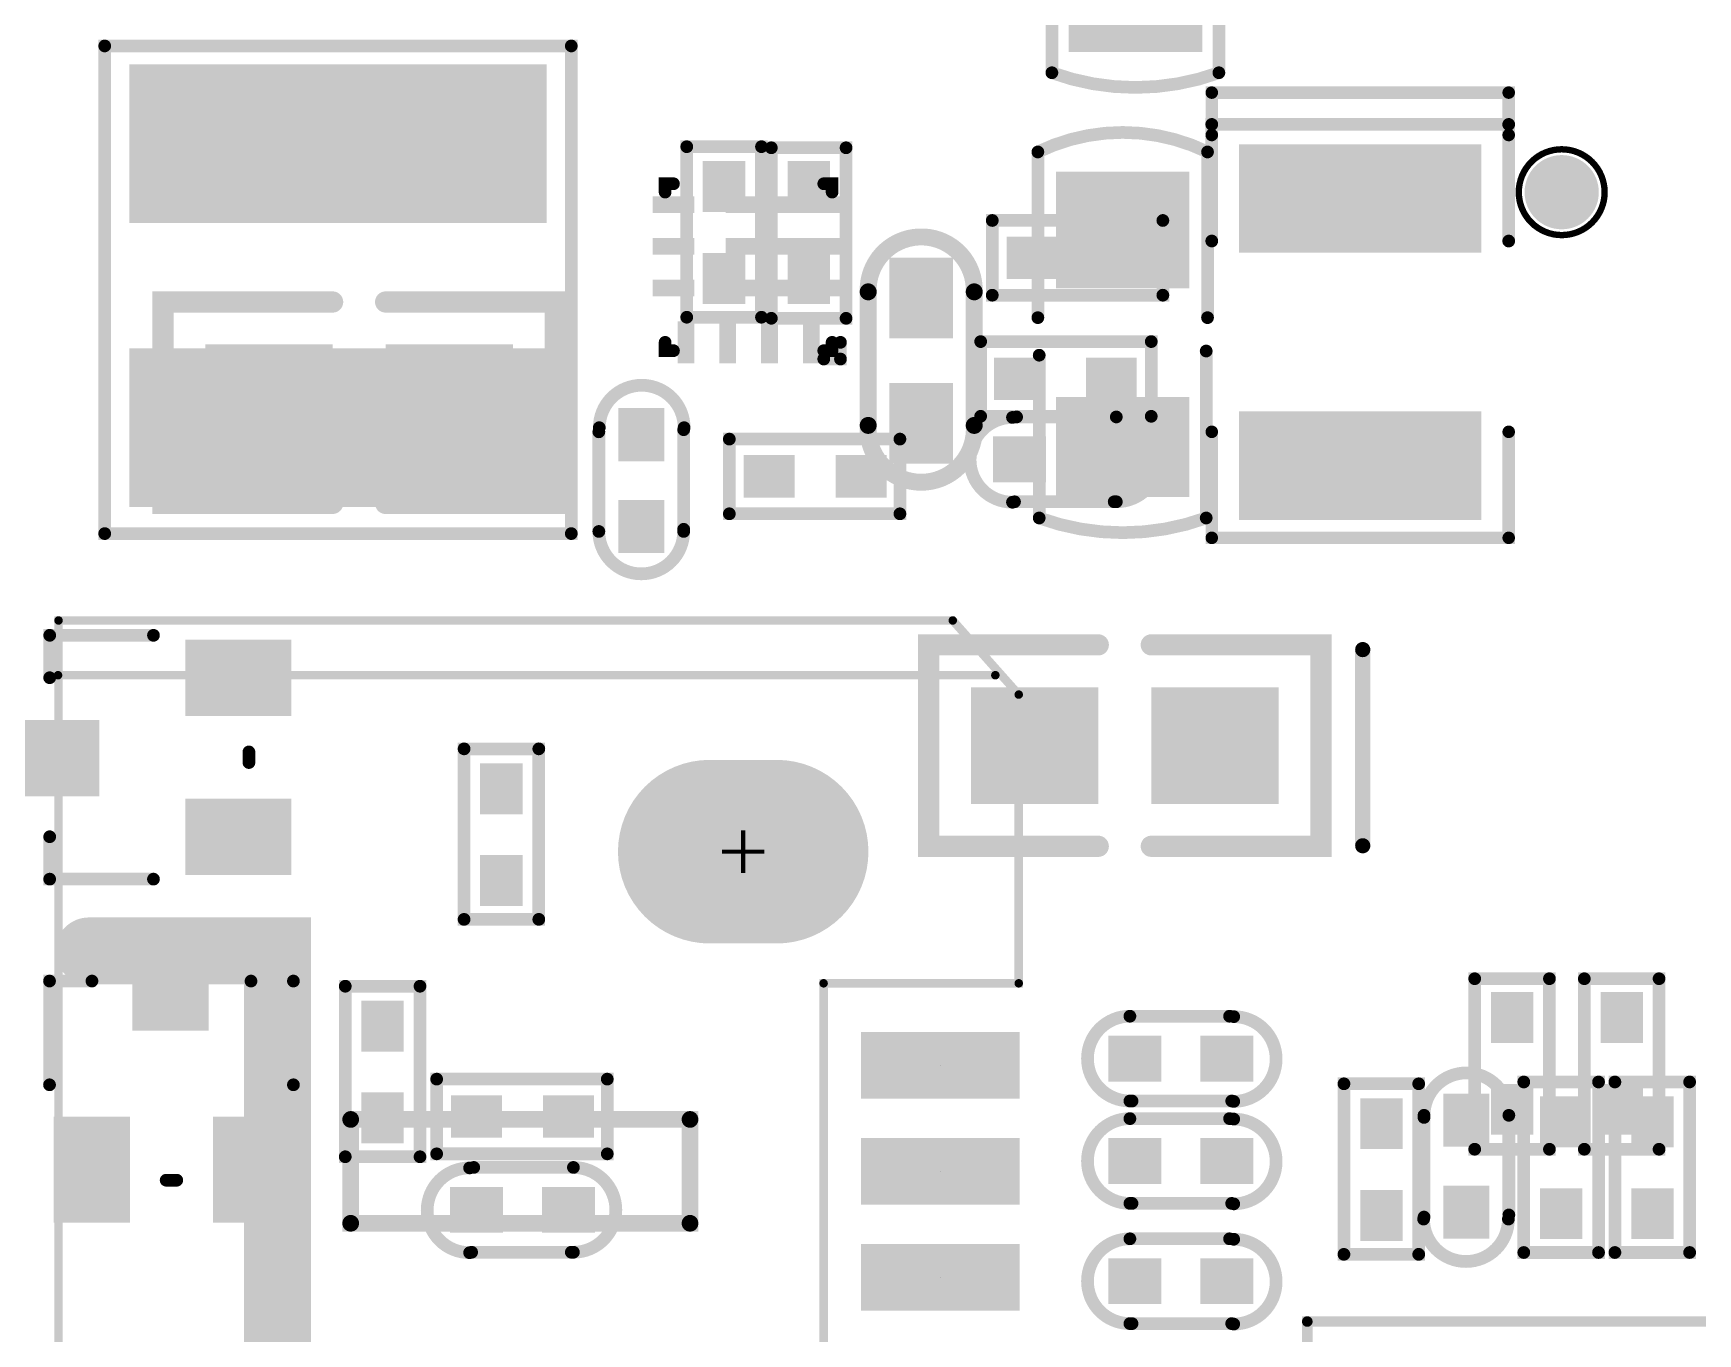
# Model space of a CAD drawing. Extents: x 68 to 180, y 55 to 144.
# Drawn here: x 91.54 to 111.48, y 73.23 to 88.81 of the extents above; entities that cross this region are included whole.
import ezdxf

# ---------------------------------------------------------------- set-up
doc = ezdxf.new("R2010")
doc.units = 0
doc.header["$MEASUREMENT"] = 0
doc.layers.get('0').update_dxf_attribs({"linetype": 'CONTINUOUS'})
for name, color, linetype in [('DRIL_PLTE_THRU_01', 16, 'CONTINUOUS'), ('DRIL_PLTE_THRU_02', 4, 'CONTINUOUS'), ('DRIL_PLTE_THRU_03', 96, 'CONTINUOUS'), ('DRIL_PLTE_THRU_04', 136, 'CONTINUOUS'), ('DRIL_PLTE_THRU_05', 34, 'CONTINUOUS'), ('DRIL_PLTE_THRU_06', 176, 'CONTINUOUS'), ('DRIL_SYMBOL', 2, 'CONTINUOUS'), ('PADS_BOT', 5, 'CONTINUOUS'), ('PADS_INNER', 1, 'CONTINUOUS'), ('PADS_TOP', 1, 'CONTINUOUS'), ('PART_BOT_2DLINE_00', 253, 'CONTINUOUS'), ('PART_BOT_2DLINE_126', 2, 'CONTINUOUS'), ('PART_TOP_2DLINE_00', 67, 'CONTINUOUS'), ('PART_TOP_2DLINE_01', 67, 'CONTINUOUS')]:
    doc.layers.add(name, color=color, linetype=linetype)

# ---------------------------------------------------------------- blocks, each defined once
blk = doc.blocks.new('SMOOTH_0$1524')
at = {"const_width": 0.0762}
blk.add_lwpolyline([(-0.0381, 0, 1), (0.0381, 0, 1)], format="xyb", close=True, dxfattribs=at)
blk = doc.blocks.new('PART_BODY_BOT_5731')
at = {"layer": 'PART_BOT_2DLINE_00', "const_width": 0.152}
blk.add_lwpolyline([(-1.028, -0.449), (-1.028, 0.446), (1.015, 0.446), (1.015, -0.449)], close=True, dxfattribs=at)
at = {"layer": 'PART_BOT_2DLINE_00'}
for p in [(-1.028, 0.446), (1.015, 0.446), (-1.028, -0.449), (1.015, -0.449)]:
    blk.add_blockref('SMOOTH_0$1524', p, dxfattribs=at)
blk = doc.blocks.new('DRIL_HOLE_0')
blk.add_lwpolyline([(0, 0, 1), (0, 0, 1)], format="xyb", close=True)
blk = doc.blocks.new('PAD_0')
blk.add_lwpolyline([(0, 0, 1), (0, 0, 1)], format="xyb", close=True)
blk = doc.blocks.new('PAD_1')
at = {"const_width": 0.508}
blk.add_lwpolyline([(-0.305, 0), (0.305, 0)], dxfattribs=at)
blk = doc.blocks.new('STK_BOT_14')
at = {"layer": 'DRIL_PLTE_THRU_01'}
blk.add_blockref('DRIL_HOLE_0', (0, 0), dxfattribs=at)
at = {"layer": 'DRIL_PLTE_THRU_02'}
blk.add_blockref('DRIL_HOLE_0', (0, 0), dxfattribs=at)
at = {"layer": 'DRIL_PLTE_THRU_03'}
blk.add_blockref('DRIL_HOLE_0', (0, 0), dxfattribs=at)
at = {"layer": 'DRIL_PLTE_THRU_04'}
blk.add_blockref('DRIL_HOLE_0', (0, 0), dxfattribs=at)
at = {"layer": 'DRIL_PLTE_THRU_05'}
blk.add_blockref('DRIL_HOLE_0', (0, 0), dxfattribs=at)
at = {"layer": 'DRIL_PLTE_THRU_06'}
blk.add_blockref('DRIL_HOLE_0', (0, 0), dxfattribs=at)
at = {"layer": 'PADS_BOT'}
blk.add_blockref('PAD_1', (0, 0), dxfattribs=at)
at = {"layer": 'PADS_INNER'}
blk.add_blockref('PAD_0', (0, 0), dxfattribs=at)
at = {"layer": 'PADS_TOP'}
blk.add_blockref('PAD_0', (0, 0), dxfattribs=at)
blk = doc.blocks.new('SYM_BOT_14')
for name, p in [('PART_BODY_BOT_5731', (0, 0)), ('STK_BOT_14', (-0.55, 0)), ('STK_BOT_14', (0.55, 0))]:
    blk.add_blockref(name, p)
blk = doc.blocks.new('PART_BOT_100')
blk.add_blockref('SYM_BOT_14', (0, 0))
blk = doc.blocks.new('PART_BODY_TOP_5731')
at = {"layer": 'PART_TOP_2DLINE_00', "const_width": 0.152}
blk.add_lwpolyline([(-1.028, -0.449), (-1.028, 0.446), (1.015, 0.446), (1.015, -0.449)], close=True, dxfattribs=at)
at = {"layer": 'PART_TOP_2DLINE_00'}
for p in [(-1.028, 0.446), (1.015, 0.446), (-1.028, -0.449), (1.015, -0.449)]:
    blk.add_blockref('SMOOTH_0$1524', p, dxfattribs=at)
blk = doc.blocks.new('STK_TOP_14')
at = {"layer": 'DRIL_PLTE_THRU_01'}
blk.add_blockref('DRIL_HOLE_0', (0, 0), dxfattribs=at)
at = {"layer": 'DRIL_PLTE_THRU_02'}
blk.add_blockref('DRIL_HOLE_0', (0, 0), dxfattribs=at)
at = {"layer": 'DRIL_PLTE_THRU_03'}
blk.add_blockref('DRIL_HOLE_0', (0, 0), dxfattribs=at)
at = {"layer": 'DRIL_PLTE_THRU_04'}
blk.add_blockref('DRIL_HOLE_0', (0, 0), dxfattribs=at)
at = {"layer": 'DRIL_PLTE_THRU_05'}
blk.add_blockref('DRIL_HOLE_0', (0, 0), dxfattribs=at)
at = {"layer": 'DRIL_PLTE_THRU_06'}
blk.add_blockref('DRIL_HOLE_0', (0, 0), dxfattribs=at)
at = {"layer": 'PADS_BOT'}
blk.add_blockref('PAD_0', (0, 0), dxfattribs=at)
at = {"layer": 'PADS_INNER'}
blk.add_blockref('PAD_0', (0, 0), dxfattribs=at)
at = {"layer": 'PADS_TOP'}
blk.add_blockref('PAD_1', (0, 0), dxfattribs=at)
blk = doc.blocks.new('SYM_TOP_14')
for name, p in [('PART_BODY_TOP_5731', (0, 0)), ('STK_TOP_14', (-0.55, 0)), ('STK_TOP_14', (0.55, 0))]:
    blk.add_blockref(name, p)
blk = doc.blocks.new('PART_TOP_142')
blk.add_blockref('SYM_TOP_14', (0, 0))
blk = doc.blocks.new('PART_TOP_144')
blk.add_blockref('SYM_TOP_14', (0, 0))
blk = doc.blocks.new('PART_TOP_157')
blk.add_blockref('SYM_TOP_14', (0, 0))
blk = doc.blocks.new('PART_BOT_158')
blk.add_blockref('SYM_BOT_14', (0, 0))
blk = doc.blocks.new('PART_BOT_159')
blk.add_blockref('SYM_BOT_14', (0, 0))
blk = doc.blocks.new('PART_BOT_175')
blk.add_blockref('SYM_BOT_14', (0, 0))
blk = doc.blocks.new('PART_BOT_178')
blk.add_blockref('SYM_BOT_14', (0, 0))
blk = doc.blocks.new('PART_BOT_203')
blk.add_blockref('SYM_BOT_14', (0, 0))
blk = doc.blocks.new('PART_BOT_205')
blk.add_blockref('SYM_BOT_14', (0, 0))
blk = doc.blocks.new('SMOOTH_0$254')
at = {"const_width": 0.127}
blk.add_lwpolyline([(-0.0635, 0, 1), (0.0635, 0, 1)], format="xyb", close=True, dxfattribs=at)
blk = doc.blocks.new('PART_BODY_BOT_5771')
at = {"layer": 'PART_BOT_2DLINE_00', "const_width": 0.254}
for points in [[(-0.3175, 1.2065), (-2.3495, 1.2065), (-2.3495, -1.2065), (-0.3175, -1.2065)], [(0.3175, 1.2065), (2.3495, 1.2065), (2.3495, -1.2065), (0.3175, -1.2065)]]:
    blk.add_lwpolyline(points, dxfattribs=at)
at = {"layer": 'PART_BOT_2DLINE_00'}
for p in [(-2.3495, 1.2065), (-0.3175, 1.2065), (0.3175, 1.2065), (2.3495, 1.2065), (-2.3495, -1.2065), (-0.3175, -1.2065), (0.3175, -1.2065), (2.3495, -1.2065)]:
    blk.add_blockref('SMOOTH_0$254', p, dxfattribs=at)
blk = doc.blocks.new('PAD_54')
at = {"const_width": 1.397}
blk.add_lwpolyline([(-0.762, 0), (0.762, 0)], dxfattribs=at)
blk = doc.blocks.new('STK_BOT_74')
at = {"layer": 'DRIL_PLTE_THRU_01'}
blk.add_blockref('DRIL_HOLE_0', (0, 0), dxfattribs=at)
at = {"layer": 'DRIL_PLTE_THRU_02'}
blk.add_blockref('DRIL_HOLE_0', (0, 0), dxfattribs=at)
at = {"layer": 'DRIL_PLTE_THRU_03'}
blk.add_blockref('DRIL_HOLE_0', (0, 0), dxfattribs=at)
at = {"layer": 'DRIL_PLTE_THRU_04'}
blk.add_blockref('DRIL_HOLE_0', (0, 0), dxfattribs=at)
at = {"layer": 'DRIL_PLTE_THRU_05'}
blk.add_blockref('DRIL_HOLE_0', (0, 0), dxfattribs=at)
at = {"layer": 'DRIL_PLTE_THRU_06'}
blk.add_blockref('DRIL_HOLE_0', (0, 0), dxfattribs=at)
at = {"layer": 'PADS_BOT'}
blk.add_blockref('PAD_54', (0, 0), dxfattribs=at)
at = {"layer": 'PADS_INNER'}
blk.add_blockref('PAD_0', (0, 0), dxfattribs=at)
at = {"layer": 'PADS_TOP'}
blk.add_blockref('PAD_0', (0, 0), dxfattribs=at)
blk = doc.blocks.new('SYM_BOT_54')
for name, p in [('PART_BODY_BOT_5771', (0, 0)), ('STK_BOT_74', (-1.0795, 0)), ('STK_BOT_74', (1.0795, 0))]:
    blk.add_blockref(name, p)
blk = doc.blocks.new('PART_BOT_222')
blk.add_blockref('SYM_BOT_54', (0, 0))
blk = doc.blocks.new('SMOOTH_0$1016')
at = {"const_width": 0.0508}
blk.add_lwpolyline([(-0.0254, 0, 1), (0.0254, 0, 1)], format="xyb", close=True, dxfattribs=at)
blk = doc.blocks.new('SMOOTH_0$8')
at = {"const_width": 0.4}
blk.add_lwpolyline([(-0.2, 0, 1), (0.2, 0, 1)], format="xyb", close=True, dxfattribs=at)
blk = doc.blocks.new('SMOOTH_0$2')
at = {"const_width": 0.1}
blk.add_lwpolyline([(-0.05, 0, 1), (0.05, 0, 1)], format="xyb", close=True, dxfattribs=at)
blk = doc.blocks.new('PART_BODY_TOP_5772')
at = {"layer": 'PART_TOP_2DLINE_00'}
for points, const_width in [([(-4.55, -0.94), (-0.94, -0.94), (-0.94, 1.397), (8.603, 1.397), (8.603, -0.94), (12.062, -0.94), (12.95, -0.15), (12.95, 10.56), (-4.55, 10.56)], 0.102), ([(0.622, 7.036), (1.867, 7.036), (1.867, 2.972), (0.622, 2.972)], 0.2), ([(5.728, 7.061), (6.972, 7.061), (6.972, 2.997), (5.728, 2.997)], 0.2)]:
    blk.add_lwpolyline(points, close=True, dxfattribs=dict(at, const_width=const_width))
for points, const_width in [([(-1.727, 7.938), (8.992, 7.938), (8.992, 10.198)], 0.8), ([(12.294, -0.66), (12.294, 10.566)], 0.102)]:
    blk.add_lwpolyline(points, dxfattribs=dict(at, const_width=const_width))
for name, p in [('SMOOTH_0$1016', (-4.55, 10.56)), ('SMOOTH_0$8', (8.992, 10.198)), ('SMOOTH_0$1016', (12.294, 10.566)), ('SMOOTH_0$1016', (12.95, 10.56)), ('SMOOTH_0$8', (-1.727, 7.938)), ('SMOOTH_0$8', (8.992, 7.938)), ('SMOOTH_0$2', (0.622, 7.036)), ('SMOOTH_0$2', (1.867, 7.036)), ('SMOOTH_0$2', (5.728, 7.061)), ('SMOOTH_0$2', (6.972, 7.061)), ('SMOOTH_0$2', (0.622, 2.972)), ('SMOOTH_0$2', (1.867, 2.972)), ('SMOOTH_0$2', (5.728, 2.997)), ('SMOOTH_0$2', (6.972, 2.997)), ('SMOOTH_0$1016', (-0.94, 1.397)), ('SMOOTH_0$1016', (8.603, 1.397)), ('SMOOTH_0$1016', (12.95, -0.15)), ('SMOOTH_0$1016', (12.294, -0.66)), ('SMOOTH_0$1016', (-4.55, -0.94)), ('SMOOTH_0$1016', (-0.94, -0.94)), ('SMOOTH_0$1016', (8.603, -0.94)), ('SMOOTH_0$1016', (12.062, -0.94))]:
    blk.add_blockref(name, p, dxfattribs=at)
blk = doc.blocks.new('PAD_21')
blk.add_lwpolyline([(0, 0), (0, 0)])
blk = doc.blocks.new('PAD_55')
at = {"const_width": 0.8}
blk.add_lwpolyline([(-0.95, 0), (0.95, 0)], dxfattribs=at)
blk = doc.blocks.new('STK_TOP_75')
at = {"layer": 'DRIL_PLTE_THRU_01'}
blk.add_blockref('DRIL_HOLE_0', (0, 0), dxfattribs=at)
at = {"layer": 'DRIL_PLTE_THRU_02'}
blk.add_blockref('DRIL_HOLE_0', (0, 0), dxfattribs=at)
at = {"layer": 'DRIL_PLTE_THRU_03'}
blk.add_blockref('DRIL_HOLE_0', (0, 0), dxfattribs=at)
at = {"layer": 'DRIL_PLTE_THRU_04'}
blk.add_blockref('DRIL_HOLE_0', (0, 0), dxfattribs=at)
at = {"layer": 'DRIL_PLTE_THRU_05'}
blk.add_blockref('DRIL_HOLE_0', (0, 0), dxfattribs=at)
at = {"layer": 'DRIL_PLTE_THRU_06'}
blk.add_blockref('DRIL_HOLE_0', (0, 0), dxfattribs=at)
at = {"layer": 'PADS_BOT'}
blk.add_blockref('PAD_21', (0, 0), dxfattribs=at)
at = {"layer": 'PADS_INNER'}
blk.add_blockref('PAD_21', (0, 0), dxfattribs=at)
at = {"layer": 'PADS_TOP', "rotation": 90}
blk.add_blockref('PAD_55', (0, 0), dxfattribs=at)
blk = doc.blocks.new('DRIL_SYMBOL_1$8')
at = {"layer": 'DRIL_SYMBOL', "const_width": 0.0508}
for points in [[(0, -0.254), (0, 0.254)], [(-0.254, 0), (0.254, 0)]]:
    blk.add_lwpolyline(points, dxfattribs=at)
blk = doc.blocks.new('DRIL_HOLE_1$8')
at = {"const_width": 0.9}
blk.add_lwpolyline([(-0.45, 0, 1), (0.45, 0, 1)], format="xyb", close=True, dxfattribs=at)
blk.add_blockref('DRIL_SYMBOL_1$8', (0, 0))
blk = doc.blocks.new('PAD_56')
at = {"const_width": 1.1}
blk.add_lwpolyline([(-0.4, -0.55), (0.4, -0.55, 1), (0.4, 0.55), (-0.4, 0.55, 1)], format="xyb", close=True, dxfattribs=at)
blk = doc.blocks.new('STK_TOP_76')
at = {"layer": 'DRIL_PLTE_THRU_01'}
blk.add_blockref('DRIL_HOLE_1$8', (0, 0), dxfattribs=at)
at = {"layer": 'DRIL_PLTE_THRU_02'}
blk.add_blockref('DRIL_HOLE_1$8', (0, 0), dxfattribs=at)
at = {"layer": 'DRIL_PLTE_THRU_03'}
blk.add_blockref('DRIL_HOLE_1$8', (0, 0), dxfattribs=at)
at = {"layer": 'DRIL_PLTE_THRU_04'}
blk.add_blockref('DRIL_HOLE_1$8', (0, 0), dxfattribs=at)
at = {"layer": 'DRIL_PLTE_THRU_05'}
blk.add_blockref('DRIL_HOLE_1$8', (0, 0), dxfattribs=at)
at = {"layer": 'DRIL_PLTE_THRU_06'}
blk.add_blockref('DRIL_HOLE_1$8', (0, 0), dxfattribs=at)
at = {"layer": 'PADS_BOT', "rotation": 90}
blk.add_blockref('PAD_56', (0, 0), dxfattribs=at)
at = {"layer": 'PADS_INNER', "rotation": 90}
blk.add_blockref('PAD_56', (0, 0), dxfattribs=at)
at = {"layer": 'PADS_TOP', "rotation": 90}
blk.add_blockref('PAD_56', (0, 0), dxfattribs=at)
blk = doc.blocks.new('SYM_TOP_55')
for name, p in [('PART_BODY_TOP_5772', (0, 0)), ('STK_TOP_76', (-2.56, 2.36)), ('STK_TOP_76', (10.18, 2.36)), ('STK_TOP_75', (0, 0)), ('STK_TOP_75', (1.27, 0)), ('STK_TOP_75', (2.54, 0)), ('STK_TOP_75', (3.81, 0)), ('STK_TOP_75', (5.08, 0)), ('STK_TOP_75', (6.35, 0)), ('STK_TOP_75', (7.62, 0))]:
    blk.add_blockref(name, p)
blk = doc.blocks.new('PART_TOP_224')
blk.add_blockref('SYM_TOP_55', (0, 0))
blk = doc.blocks.new('PART_BODY_BOT_5779')
at = {"layer": 'PART_BOT_2DLINE_00', "const_width": 0.152}
for points in [[(0, 2.259), (-0.508, 2.259), (-0.508, 1.016)], [(1.905, 2.259), (2.413, 2.259), (2.413, 1.016)]]:
    blk.add_lwpolyline(points, dxfattribs=at)
at = {"layer": 'PART_BOT_2DLINE_126', "const_width": 0.152}
blk.add_lwpolyline([(0.889, -0.127), (1.016, -0.127)], dxfattribs=at)
at = {"layer": 'PART_BOT_2DLINE_00'}
for p in [(-0.508, 2.259), (0, 2.259), (1.905, 2.259), (2.413, 2.259), (-0.508, 1.016), (2.413, 1.016)]:
    blk.add_blockref('SMOOTH_0$1524', p, dxfattribs=at)
at = {"layer": 'PART_BOT_2DLINE_126'}
for p in [(0.889, -0.127), (1.016, -0.127)]:
    blk.add_blockref('SMOOTH_0$1524', p, dxfattribs=at)
blk = doc.blocks.new('PAD_63')
at = {"const_width": 0.914}
blk.add_lwpolyline([(-0.635, 0), (0.635, 0)], dxfattribs=at)
blk = doc.blocks.new('STK_BOT_85')
at = {"layer": 'DRIL_PLTE_THRU_01'}
blk.add_blockref('DRIL_HOLE_0', (0, 0), dxfattribs=at)
at = {"layer": 'DRIL_PLTE_THRU_02'}
blk.add_blockref('DRIL_HOLE_0', (0, 0), dxfattribs=at)
at = {"layer": 'DRIL_PLTE_THRU_03'}
blk.add_blockref('DRIL_HOLE_0', (0, 0), dxfattribs=at)
at = {"layer": 'DRIL_PLTE_THRU_04'}
blk.add_blockref('DRIL_HOLE_0', (0, 0), dxfattribs=at)
at = {"layer": 'DRIL_PLTE_THRU_05'}
blk.add_blockref('DRIL_HOLE_0', (0, 0), dxfattribs=at)
at = {"layer": 'DRIL_PLTE_THRU_06'}
blk.add_blockref('DRIL_HOLE_0', (0, 0), dxfattribs=at)
at = {"layer": 'PADS_BOT', "rotation": 90}
blk.add_blockref('PAD_63', (0, 0), dxfattribs=at)
at = {"layer": 'PADS_INNER'}
blk.add_blockref('PAD_0', (0, 0), dxfattribs=at)
at = {"layer": 'PADS_TOP'}
blk.add_blockref('PAD_0', (0, 0), dxfattribs=at)
blk = doc.blocks.new('SYM_BOT_62')
for name, p in [('STK_BOT_85', (0.9652, 2.29997)), ('PART_BODY_BOT_5779', (0, 0)), ('STK_BOT_85', (0, 0)), ('STK_BOT_85', (1.905, 0))]:
    blk.add_blockref(name, p)
blk = doc.blocks.new('PART_BOT_244')
blk.add_blockref('SYM_BOT_62', (0, 0))
blk = doc.blocks.new('PART_BOT_245')
blk.add_blockref('SYM_BOT_62', (0, 0))
blk = doc.blocks.new('SMOOTH_0$127')
at = {"const_width": 0.0635}
blk.add_lwpolyline([(-0.03175, 0, 1), (0.03175, 0, 1)], format="xyb", close=True, dxfattribs=at)
blk = doc.blocks.new('PART_BODY_BOT_5788')
at = {"layer": 'PART_BOT_2DLINE_00', "const_width": 0.127}
blk.add_lwpolyline([(-6.385, -8.509), (-6.385, -1.524), (-5.25, -1.524), (-5.25, 0.381), (-6.385, 0.381), (-6.385, 8.636), (6.315, 8.636), (6.315, -8.509)], close=True, dxfattribs=at)
at = {"layer": 'PART_BOT_2DLINE_00'}
blk.add_blockref('SMOOTH_0$127', (6.315, -8.509), dxfattribs=at)
blk = doc.blocks.new('SYM_BOT_71')
blk.add_blockref('PART_BODY_BOT_5788', (0, 0))
blk = doc.blocks.new('PART_BOT_257')
blk.add_blockref('SYM_BOT_71', (0, 0))
blk = doc.blocks.new('PART_BODY_TOP_5792')
at = {"layer": 'PART_TOP_2DLINE_00', "const_width": 0.1524}
for points in [[(-0.6096, -0.508, -1), (-0.6096, 0.508)], [(0.633804, 0.502572, -1), (0.633804, -0.513428)]]:
    blk.add_lwpolyline(points, format="xyb", dxfattribs=at)
for points in [[(-0.6096, 0.508), (0.5842, 0.508)], [(-0.5842, -0.508), (0.6096, -0.508)]]:
    blk.add_lwpolyline(points, dxfattribs=at)
at = {"layer": 'PART_TOP_2DLINE_00'}
for p in [(-0.6096, 0.508), (-0.6096, 0.508), (0.5842, 0.508), (0.633804, 0.502572), (-0.6096, -0.508), (-0.5842, -0.508), (0.6096, -0.508), (0.633804, -0.513428)]:
    blk.add_blockref('SMOOTH_0$1524', p, dxfattribs=at)
blk = doc.blocks.new('PAD_79')
at = {"const_width": 0.55}
blk.add_lwpolyline([(-0.3175, 0), (0.3175, 0)], dxfattribs=at)
blk = doc.blocks.new('STK_TOP_110')
at = {"layer": 'DRIL_PLTE_THRU_01'}
blk.add_blockref('DRIL_HOLE_0', (0, 0), dxfattribs=at)
at = {"layer": 'DRIL_PLTE_THRU_02'}
blk.add_blockref('DRIL_HOLE_0', (0, 0), dxfattribs=at)
at = {"layer": 'DRIL_PLTE_THRU_03'}
blk.add_blockref('DRIL_HOLE_0', (0, 0), dxfattribs=at)
at = {"layer": 'DRIL_PLTE_THRU_04'}
blk.add_blockref('DRIL_HOLE_0', (0, 0), dxfattribs=at)
at = {"layer": 'DRIL_PLTE_THRU_05'}
blk.add_blockref('DRIL_HOLE_0', (0, 0), dxfattribs=at)
at = {"layer": 'DRIL_PLTE_THRU_06'}
blk.add_blockref('DRIL_HOLE_0', (0, 0), dxfattribs=at)
at = {"layer": 'PADS_BOT'}
blk.add_blockref('PAD_0', (0, 0), dxfattribs=at)
at = {"layer": 'PADS_INNER'}
blk.add_blockref('PAD_0', (0, 0), dxfattribs=at)
at = {"layer": 'PADS_TOP'}
blk.add_blockref('PAD_79', (0, 0), dxfattribs=at)
blk = doc.blocks.new('SYM_TOP_75')
for name, p in [('PART_BODY_TOP_5792', (0, 0)), ('STK_TOP_110', (-0.55, 0)), ('STK_TOP_110', (0.55, 0))]:
    blk.add_blockref(name, p)
blk = doc.blocks.new('PART_TOP_325')
blk.add_blockref('SYM_TOP_75', (0, 0))
blk = doc.blocks.new('PART_TOP_336')
blk.add_blockref('SYM_TOP_75', (0, 0))
blk = doc.blocks.new('PART_TOP_337')
blk.add_blockref('SYM_TOP_75', (0, 0))
blk = doc.blocks.new('PART_TOP_338')
blk.add_blockref('SYM_TOP_75', (0, 0))
blk = doc.blocks.new('PART_BODY_BOT_5792')
at = {"layer": 'PART_BOT_2DLINE_00', "const_width": 0.1524}
for points in [[(-0.6096, -0.508, -1), (-0.6096, 0.508)], [(0.633804, 0.502572, -1), (0.633804, -0.513428)]]:
    blk.add_lwpolyline(points, format="xyb", dxfattribs=at)
for points in [[(-0.6096, 0.508), (0.5842, 0.508)], [(-0.5842, -0.508), (0.6096, -0.508)]]:
    blk.add_lwpolyline(points, dxfattribs=at)
at = {"layer": 'PART_BOT_2DLINE_00'}
for p in [(-0.6096, 0.508), (-0.6096, 0.508), (0.5842, 0.508), (0.633804, 0.502572), (-0.6096, -0.508), (-0.5842, -0.508), (0.6096, -0.508), (0.633804, -0.513428)]:
    blk.add_blockref('SMOOTH_0$1524', p, dxfattribs=at)
blk = doc.blocks.new('STK_BOT_110')
at = {"layer": 'DRIL_PLTE_THRU_01'}
blk.add_blockref('DRIL_HOLE_0', (0, 0), dxfattribs=at)
at = {"layer": 'DRIL_PLTE_THRU_02'}
blk.add_blockref('DRIL_HOLE_0', (0, 0), dxfattribs=at)
at = {"layer": 'DRIL_PLTE_THRU_03'}
blk.add_blockref('DRIL_HOLE_0', (0, 0), dxfattribs=at)
at = {"layer": 'DRIL_PLTE_THRU_04'}
blk.add_blockref('DRIL_HOLE_0', (0, 0), dxfattribs=at)
at = {"layer": 'DRIL_PLTE_THRU_05'}
blk.add_blockref('DRIL_HOLE_0', (0, 0), dxfattribs=at)
at = {"layer": 'DRIL_PLTE_THRU_06'}
blk.add_blockref('DRIL_HOLE_0', (0, 0), dxfattribs=at)
at = {"layer": 'PADS_BOT'}
blk.add_blockref('PAD_79', (0, 0), dxfattribs=at)
at = {"layer": 'PADS_INNER'}
blk.add_blockref('PAD_0', (0, 0), dxfattribs=at)
at = {"layer": 'PADS_TOP'}
blk.add_blockref('PAD_0', (0, 0), dxfattribs=at)
blk = doc.blocks.new('SYM_BOT_75')
for name, p in [('PART_BODY_BOT_5792', (0, 0)), ('STK_BOT_110', (-0.55, 0)), ('STK_BOT_110', (0.55, 0))]:
    blk.add_blockref(name, p)
blk = doc.blocks.new('PART_BOT_339')
blk.add_blockref('SYM_BOT_75', (0, 0))
blk = doc.blocks.new('PART_TOP_358')
blk.add_blockref('SYM_TOP_75', (0, 0))
blk = doc.blocks.new('SMOOTH_0$2032')
at = {"const_width": 0.1016}
blk.add_lwpolyline([(-0.0508, 0, 1), (0.0508, 0, 1)], format="xyb", close=True, dxfattribs=at)
blk = doc.blocks.new('PART_BODY_BOT_5734')
at = {"layer": 'PART_BOT_2DLINE_00', "const_width": 0.2032}
blk.add_lwpolyline([(-0.025146, 0.635), (1.575054, 0.635, -1.036434944), (1.575054, -0.635), (-0.025146, -0.635, -1.07236871)], format="xyb", close=True, dxfattribs=at)
at = {"layer": 'PART_BOT_2DLINE_00'}
for p in [(-0.025146, 0.635), (1.575054, 0.635), (-0.025146, -0.635), (1.575054, -0.635)]:
    blk.add_blockref('SMOOTH_0$2032', p, dxfattribs=at)
blk = doc.blocks.new('PAD_7')
at = {"const_width": 0.762}
blk.add_lwpolyline([(-0.4826, 0), (0.4826, 0)], dxfattribs=at)
blk = doc.blocks.new('STK_BOT_19')
at = {"layer": 'DRIL_PLTE_THRU_01'}
blk.add_blockref('DRIL_HOLE_0', (0, 0), dxfattribs=at)
at = {"layer": 'DRIL_PLTE_THRU_02'}
blk.add_blockref('DRIL_HOLE_0', (0, 0), dxfattribs=at)
at = {"layer": 'DRIL_PLTE_THRU_03'}
blk.add_blockref('DRIL_HOLE_0', (0, 0), dxfattribs=at)
at = {"layer": 'DRIL_PLTE_THRU_04'}
blk.add_blockref('DRIL_HOLE_0', (0, 0), dxfattribs=at)
at = {"layer": 'DRIL_PLTE_THRU_05'}
blk.add_blockref('DRIL_HOLE_0', (0, 0), dxfattribs=at)
at = {"layer": 'DRIL_PLTE_THRU_06'}
blk.add_blockref('DRIL_HOLE_0', (0, 0), dxfattribs=at)
at = {"layer": 'PADS_BOT'}
blk.add_blockref('PAD_7', (0, 0), dxfattribs=at)
at = {"layer": 'PADS_INNER'}
blk.add_blockref('PAD_0', (0, 0), dxfattribs=at)
at = {"layer": 'PADS_TOP'}
blk.add_blockref('PAD_0', (0, 0), dxfattribs=at)
blk = doc.blocks.new('SYM_BOT_17')
for name, p in [('PART_BODY_BOT_5734', (0, 0)), ('STK_BOT_19', (0, 0)), ('STK_BOT_19', (1.500124, 0))]:
    blk.add_blockref(name, p)
blk = doc.blocks.new('PART_BOT_481')
blk.add_blockref('SYM_BOT_17', (0, 0))
blk = doc.blocks.new('PART_BODY_TOP_5793')
at = {"layer": 'PART_TOP_2DLINE_01', "const_width": 0.152}
blk.add_lwpolyline([(-1.27, 2.794), (4.572, 2.794), (4.572, -2.794), (-1.27, -2.794)], close=True, dxfattribs=at)
at = {"layer": 'PART_TOP_2DLINE_01'}
for p in [(-1.27, 2.794), (4.572, 2.794), (-1.27, -2.794), (4.572, -2.794)]:
    blk.add_blockref('SMOOTH_0$1524', p, dxfattribs=at)
blk = doc.blocks.new('PAD_81')
at = {"const_width": 1.9}
blk.add_lwpolyline([(-2.5, 0), (2.5, 0)], dxfattribs=at)
blk = doc.blocks.new('STK_TOP_111')
at = {"layer": 'DRIL_PLTE_THRU_01'}
blk.add_blockref('DRIL_HOLE_0', (0, 0), dxfattribs=at)
at = {"layer": 'DRIL_PLTE_THRU_02'}
blk.add_blockref('DRIL_HOLE_0', (0, 0), dxfattribs=at)
at = {"layer": 'DRIL_PLTE_THRU_03'}
blk.add_blockref('DRIL_HOLE_0', (0, 0), dxfattribs=at)
at = {"layer": 'DRIL_PLTE_THRU_04'}
blk.add_blockref('DRIL_HOLE_0', (0, 0), dxfattribs=at)
at = {"layer": 'DRIL_PLTE_THRU_05'}
blk.add_blockref('DRIL_HOLE_0', (0, 0), dxfattribs=at)
at = {"layer": 'DRIL_PLTE_THRU_06'}
blk.add_blockref('DRIL_HOLE_0', (0, 0), dxfattribs=at)
at = {"layer": 'PADS_BOT'}
blk.add_blockref('PAD_0', (0, 0), dxfattribs=at)
at = {"layer": 'PADS_INNER'}
blk.add_blockref('PAD_0', (0, 0), dxfattribs=at)
at = {"layer": 'PADS_TOP', "rotation": 90}
blk.add_blockref('PAD_81', (0, 0), dxfattribs=at)
blk = doc.blocks.new('SYM_TOP_76')
for name, p in [('STK_TOP_111', (0, 0)), ('STK_TOP_111', (3.4, 0)), ('PART_BODY_TOP_5793', (0, 0))]:
    blk.add_blockref(name, p)
blk = doc.blocks.new('PART_TOP_482')
blk.add_blockref('SYM_TOP_76', (0, 0))
blk = doc.blocks.new('PART_BOT_483')
blk.add_blockref('SYM_BOT_75', (0, 0))
blk = doc.blocks.new('SMOOTH_0$150114')
at = {"const_width": 0.075057}
blk.add_lwpolyline([(-0.037528, 0, 1), (0.037528, 0, 1)], format="xyb", close=True, dxfattribs=at)
blk = doc.blocks.new('PART_BODY_TOP_5794')
at = {"layer": 'PART_TOP_2DLINE_00'}
for points, const_width in [([(-0.762, 1.778), (-1.27, 1.778), (-1.27, -1.778), (-0.762, -1.778)], 0.15), ([(0.508, 1.778), (-0.889, 1.778), (-0.889, -1.778), (0.508, -1.778)], 0.152), ([(2.794, 1.778), (4.064, 1.778), (4.064, -1.778), (2.794, -1.778)], 0.15)]:
    blk.add_lwpolyline(points, dxfattribs=dict(at, const_width=const_width))
for name, p in [('SMOOTH_0$150114', (-1.27, 1.778)), ('SMOOTH_0$1524', (-0.889, 1.778)), ('SMOOTH_0$150114', (-0.762, 1.778)), ('SMOOTH_0$1524', (0.508, 1.778)), ('SMOOTH_0$150114', (2.794, 1.778)), ('SMOOTH_0$150114', (4.064, 1.778)), ('SMOOTH_0$150114', (-1.27, -1.778)), ('SMOOTH_0$1524', (-0.889, -1.778)), ('SMOOTH_0$150114', (-0.762, -1.778)), ('SMOOTH_0$1524', (0.508, -1.778)), ('SMOOTH_0$150114', (2.794, -1.778)), ('SMOOTH_0$150114', (4.064, -1.778))]:
    blk.add_blockref(name, p, dxfattribs=at)
blk = doc.blocks.new('PAD_82')
at = {"const_width": 1.3}
blk.add_lwpolyline([(-1.45, 0), (1.45, 0)], dxfattribs=at)
blk = doc.blocks.new('STK_TOP_112')
at = {"layer": 'DRIL_PLTE_THRU_01'}
blk.add_blockref('DRIL_HOLE_0', (0, 0), dxfattribs=at)
at = {"layer": 'DRIL_PLTE_THRU_02'}
blk.add_blockref('DRIL_HOLE_0', (0, 0), dxfattribs=at)
at = {"layer": 'DRIL_PLTE_THRU_03'}
blk.add_blockref('DRIL_HOLE_0', (0, 0), dxfattribs=at)
at = {"layer": 'DRIL_PLTE_THRU_04'}
blk.add_blockref('DRIL_HOLE_0', (0, 0), dxfattribs=at)
at = {"layer": 'DRIL_PLTE_THRU_05'}
blk.add_blockref('DRIL_HOLE_0', (0, 0), dxfattribs=at)
at = {"layer": 'DRIL_PLTE_THRU_06'}
blk.add_blockref('DRIL_HOLE_0', (0, 0), dxfattribs=at)
at = {"layer": 'PADS_BOT'}
blk.add_blockref('PAD_0', (0, 0), dxfattribs=at)
at = {"layer": 'PADS_INNER'}
blk.add_blockref('PAD_0', (0, 0), dxfattribs=at)
at = {"layer": 'PADS_TOP', "rotation": 90}
blk.add_blockref('PAD_82', (0, 0), dxfattribs=at)
blk = doc.blocks.new('SYM_TOP_77')
for name, p in [('STK_TOP_112', (-0.001, 0)), ('STK_TOP_112', (3.199, 0)), ('PART_BODY_TOP_5794', (0, 0))]:
    blk.add_blockref(name, p)
blk = doc.blocks.new('PART_TOP_488')
blk.add_blockref('SYM_TOP_77', (0, 0))
blk = doc.blocks.new('PART_BODY_TOP_5799')
at = {"layer": 'PART_TOP_2DLINE_00', "const_width": 0.152}
for points in [[(-0.1, 1.9), (-0.1, 2.1), (0.1, 2.1)], [(0, 1.9), (0, 2), (0.1, 2)], [(1.9, 2), (2, 2), (2, 1.9)], [(0, 0.1), (0, 0), (0.1, 0)], [(1.9, 0), (2, 0), (2, 0.1)]]:
    blk.add_lwpolyline(points, dxfattribs=at)
at = {"layer": 'PART_TOP_2DLINE_00'}
for p in [(-0.1, 2.1), (0, 2), (0.1, 2.1), (0.1, 2), (1.9, 2), (2, 2), (-0.1, 1.9), (0, 1.9), (2, 1.9), (0, 0.1), (0, 0), (0.1, 0), (1.9, 0), (2, 0.1), (2, 0)]:
    blk.add_blockref('SMOOTH_0$1524', p, dxfattribs=at)
blk = doc.blocks.new('PAD_83')
at = {"const_width": 0.2}
blk.add_lwpolyline([(-0.725, 0), (0.725, 0)], dxfattribs=at)
blk = doc.blocks.new('STK_TOP_117')
at = {"layer": 'DRIL_PLTE_THRU_01'}
blk.add_blockref('DRIL_HOLE_0', (0, 0), dxfattribs=at)
at = {"layer": 'DRIL_PLTE_THRU_02'}
blk.add_blockref('DRIL_HOLE_0', (0, 0), dxfattribs=at)
at = {"layer": 'DRIL_PLTE_THRU_03'}
blk.add_blockref('DRIL_HOLE_0', (0, 0), dxfattribs=at)
at = {"layer": 'DRIL_PLTE_THRU_04'}
blk.add_blockref('DRIL_HOLE_0', (0, 0), dxfattribs=at)
at = {"layer": 'DRIL_PLTE_THRU_05'}
blk.add_blockref('DRIL_HOLE_0', (0, 0), dxfattribs=at)
at = {"layer": 'DRIL_PLTE_THRU_06'}
blk.add_blockref('DRIL_HOLE_0', (0, 0), dxfattribs=at)
at = {"layer": 'PADS_BOT'}
blk.add_blockref('PAD_0', (0, 0), dxfattribs=at)
at = {"layer": 'PADS_INNER'}
blk.add_blockref('PAD_0', (0, 0), dxfattribs=at)
at = {"layer": 'PADS_TOP'}
blk.add_blockref('PAD_83', (0, 0), dxfattribs=at)
blk = doc.blocks.new('PAD_84')
at = {"const_width": 0.2}
blk.add_lwpolyline([(-0.25, 0), (0.25, 0)], dxfattribs=at)
blk = doc.blocks.new('STK_TOP_118')
at = {"layer": 'DRIL_PLTE_THRU_01'}
blk.add_blockref('DRIL_HOLE_0', (0, 0), dxfattribs=at)
at = {"layer": 'DRIL_PLTE_THRU_02'}
blk.add_blockref('DRIL_HOLE_0', (0, 0), dxfattribs=at)
at = {"layer": 'DRIL_PLTE_THRU_03'}
blk.add_blockref('DRIL_HOLE_0', (0, 0), dxfattribs=at)
at = {"layer": 'DRIL_PLTE_THRU_04'}
blk.add_blockref('DRIL_HOLE_0', (0, 0), dxfattribs=at)
at = {"layer": 'DRIL_PLTE_THRU_05'}
blk.add_blockref('DRIL_HOLE_0', (0, 0), dxfattribs=at)
at = {"layer": 'DRIL_PLTE_THRU_06'}
blk.add_blockref('DRIL_HOLE_0', (0, 0), dxfattribs=at)
at = {"layer": 'PADS_BOT'}
blk.add_blockref('PAD_0', (0, 0), dxfattribs=at)
at = {"layer": 'PADS_INNER'}
blk.add_blockref('PAD_0', (0, 0), dxfattribs=at)
at = {"layer": 'PADS_TOP'}
blk.add_blockref('PAD_84', (0, 0), dxfattribs=at)
blk = doc.blocks.new('STK_TOP_116')
at = {"layer": 'DRIL_PLTE_THRU_01'}
blk.add_blockref('DRIL_HOLE_0', (0, 0), dxfattribs=at)
at = {"layer": 'DRIL_PLTE_THRU_02'}
blk.add_blockref('DRIL_HOLE_0', (0, 0), dxfattribs=at)
at = {"layer": 'DRIL_PLTE_THRU_03'}
blk.add_blockref('DRIL_HOLE_0', (0, 0), dxfattribs=at)
at = {"layer": 'DRIL_PLTE_THRU_04'}
blk.add_blockref('DRIL_HOLE_0', (0, 0), dxfattribs=at)
at = {"layer": 'DRIL_PLTE_THRU_05'}
blk.add_blockref('DRIL_HOLE_0', (0, 0), dxfattribs=at)
at = {"layer": 'DRIL_PLTE_THRU_06'}
blk.add_blockref('DRIL_HOLE_0', (0, 0), dxfattribs=at)
at = {"layer": 'PADS_BOT'}
blk.add_blockref('PAD_0', (0, 0), dxfattribs=at)
at = {"layer": 'PADS_INNER'}
blk.add_blockref('PAD_0', (0, 0), dxfattribs=at)
at = {"layer": 'PADS_TOP', "rotation": 90}
blk.add_blockref('PAD_84', (0, 0), dxfattribs=at)
blk = doc.blocks.new('SYM_TOP_82')
for name, p in [('STK_TOP_116', (0.25, 1.9)), ('STK_TOP_116', (0.75, 1.9)), ('STK_TOP_116', (1.25, 1.9)), ('STK_TOP_116', (1.75, 1.9)), ('PART_BODY_TOP_5799', (0, 0)), ('STK_TOP_117', (0.55, 1.25)), ('STK_TOP_118', (1.9, 1.25)), ('STK_TOP_117', (0.55, 0.75)), ('STK_TOP_118', (1.9, 0.75)), ('STK_TOP_117', (0.55, 0.25)), ('STK_TOP_118', (1.9, 0.25))]:
    blk.add_blockref(name, p)
blk = doc.blocks.new('PART_TOP_497')
blk.add_blockref('SYM_TOP_82', (0, 0))
blk = doc.blocks.new('PART_TOP_498')
blk.add_blockref('SYM_TOP_14', (0, 0))
blk = doc.blocks.new('PART_BOT_514')
blk.add_blockref('SYM_BOT_14', (0, 0))
blk = doc.blocks.new('PART_BOT_515')
blk.add_blockref('SYM_BOT_14', (0, 0))
blk = doc.blocks.new('PART_BODY_TOP_5800')
at = {"layer": 'PART_TOP_2DLINE_00', "const_width": 0.0762}
blk.add_lwpolyline([(0.514, 0, 1), (-0.514, 0, 1)], format="xyb", close=True, dxfattribs=at)
blk = doc.blocks.new('PAD_85')
at = {"const_width": 0.4445}
blk.add_lwpolyline([(0, -0.22225, 1), (0, 0.22225, 1)], format="xyb", close=True, dxfattribs=at)
blk = doc.blocks.new('STK_TOP_119')
at = {"layer": 'DRIL_PLTE_THRU_01'}
blk.add_blockref('DRIL_HOLE_0', (0, 0), dxfattribs=at)
at = {"layer": 'DRIL_PLTE_THRU_02'}
blk.add_blockref('DRIL_HOLE_0', (0, 0), dxfattribs=at)
at = {"layer": 'DRIL_PLTE_THRU_03'}
blk.add_blockref('DRIL_HOLE_0', (0, 0), dxfattribs=at)
at = {"layer": 'DRIL_PLTE_THRU_04'}
blk.add_blockref('DRIL_HOLE_0', (0, 0), dxfattribs=at)
at = {"layer": 'DRIL_PLTE_THRU_05'}
blk.add_blockref('DRIL_HOLE_0', (0, 0), dxfattribs=at)
at = {"layer": 'DRIL_PLTE_THRU_06'}
blk.add_blockref('DRIL_HOLE_0', (0, 0), dxfattribs=at)
at = {"layer": 'PADS_BOT'}
blk.add_blockref('PAD_0', (0, 0), dxfattribs=at)
at = {"layer": 'PADS_INNER'}
blk.add_blockref('PAD_0', (0, 0), dxfattribs=at)
at = {"layer": 'PADS_TOP'}
blk.add_blockref('PAD_85', (0, 0), dxfattribs=at)
blk = doc.blocks.new('SYM_TOP_83')
for name in ['PART_BODY_TOP_5800', 'STK_TOP_119']:
    blk.add_blockref(name, (0, 0))
blk = doc.blocks.new('PART_TOP_517')
blk.add_blockref('SYM_TOP_83', (0, 0))
blk = doc.blocks.new('PART_BODY_TOP_5801')
at = {"layer": 'PART_TOP_2DLINE_00', "const_width": 0.152}
for points in [[(-0.25, 1.016), (-2.235, 1.016, 0.230409), (-2.235, -1.016), (-0.25, -1.016)], [(0.2, -1), (2.15, -1, 0.176327), (2.15, 1), (0.15, 1)]]:
    blk.add_lwpolyline(points, format="xyb", dxfattribs=at)
at = {"layer": 'PART_TOP_2DLINE_00'}
for p in [(-2.235, 1.016), (-0.25, 1.016), (0.15, 1), (2.15, 1), (-2.235, -1.016), (-0.25, -1.016), (0.2, -1), (2.15, -1)]:
    blk.add_blockref('SMOOTH_0$1524', p, dxfattribs=at)
blk = doc.blocks.new('PAD_86')
at = {"const_width": 1.399997}
blk.add_lwpolyline([(-0.799998, 0), (0.799998, 0)], dxfattribs=at)
blk = doc.blocks.new('STK_TOP_23')
at = {"layer": 'DRIL_PLTE_THRU_01'}
blk.add_blockref('DRIL_HOLE_0', (0, 0), dxfattribs=at)
at = {"layer": 'DRIL_PLTE_THRU_02'}
blk.add_blockref('DRIL_HOLE_0', (0, 0), dxfattribs=at)
at = {"layer": 'DRIL_PLTE_THRU_03'}
blk.add_blockref('DRIL_HOLE_0', (0, 0), dxfattribs=at)
at = {"layer": 'DRIL_PLTE_THRU_04'}
blk.add_blockref('DRIL_HOLE_0', (0, 0), dxfattribs=at)
at = {"layer": 'DRIL_PLTE_THRU_05'}
blk.add_blockref('DRIL_HOLE_0', (0, 0), dxfattribs=at)
at = {"layer": 'DRIL_PLTE_THRU_06'}
blk.add_blockref('DRIL_HOLE_0', (0, 0), dxfattribs=at)
at = {"layer": 'PADS_BOT'}
blk.add_blockref('PAD_0', (0, 0), dxfattribs=at)
at = {"layer": 'PADS_INNER'}
blk.add_blockref('PAD_0', (0, 0), dxfattribs=at)
at = {"layer": 'PADS_TOP', "rotation": 90}
blk.add_blockref('PAD_86', (0, 0), dxfattribs=at)
blk = doc.blocks.new('PAD_87')
at = {"const_width": 1.199997}
blk.add_lwpolyline([(-0.799998, 0), (0.799998, 0)], dxfattribs=at)
blk = doc.blocks.new('STK_TOP_22')
at = {"layer": 'DRIL_PLTE_THRU_01'}
blk.add_blockref('DRIL_HOLE_0', (0, 0), dxfattribs=at)
at = {"layer": 'DRIL_PLTE_THRU_02'}
blk.add_blockref('DRIL_HOLE_0', (0, 0), dxfattribs=at)
at = {"layer": 'DRIL_PLTE_THRU_03'}
blk.add_blockref('DRIL_HOLE_0', (0, 0), dxfattribs=at)
at = {"layer": 'DRIL_PLTE_THRU_04'}
blk.add_blockref('DRIL_HOLE_0', (0, 0), dxfattribs=at)
at = {"layer": 'DRIL_PLTE_THRU_05'}
blk.add_blockref('DRIL_HOLE_0', (0, 0), dxfattribs=at)
at = {"layer": 'DRIL_PLTE_THRU_06'}
blk.add_blockref('DRIL_HOLE_0', (0, 0), dxfattribs=at)
at = {"layer": 'PADS_BOT'}
blk.add_blockref('PAD_0', (0, 0), dxfattribs=at)
at = {"layer": 'PADS_INNER'}
blk.add_blockref('PAD_0', (0, 0), dxfattribs=at)
at = {"layer": 'PADS_TOP', "rotation": 90}
blk.add_blockref('PAD_87', (0, 0), dxfattribs=at)
blk = doc.blocks.new('SYM_TOP_84')
for name, p in [('STK_TOP_23', (-1.3, 0)), ('STK_TOP_22', (1.3, 0)), ('PART_BODY_TOP_5801', (0, 0))]:
    blk.add_blockref(name, p)
blk = doc.blocks.new('PART_TOP_525')
blk.add_blockref('SYM_TOP_84', (0, 0))
blk = doc.blocks.new('PART_BODY_BOT_5801')
at = {"layer": 'PART_BOT_2DLINE_00', "const_width": 0.152}
for points in [[(-0.25, 1.016), (-2.235, 1.016, 0.230409), (-2.235, -1.016), (-0.25, -1.016)], [(0.2, -1), (2.15, -1, 0.176327), (2.15, 1), (0.15, 1)]]:
    blk.add_lwpolyline(points, format="xyb", dxfattribs=at)
at = {"layer": 'PART_BOT_2DLINE_00'}
for p in [(-2.235, 1.016), (-0.25, 1.016), (0.15, 1), (2.15, 1), (-2.235, -1.016), (-0.25, -1.016), (0.2, -1), (2.15, -1)]:
    blk.add_blockref('SMOOTH_0$1524', p, dxfattribs=at)
blk = doc.blocks.new('STK_BOT_23')
at = {"layer": 'DRIL_PLTE_THRU_01'}
blk.add_blockref('DRIL_HOLE_0', (0, 0), dxfattribs=at)
at = {"layer": 'DRIL_PLTE_THRU_02'}
blk.add_blockref('DRIL_HOLE_0', (0, 0), dxfattribs=at)
at = {"layer": 'DRIL_PLTE_THRU_03'}
blk.add_blockref('DRIL_HOLE_0', (0, 0), dxfattribs=at)
at = {"layer": 'DRIL_PLTE_THRU_04'}
blk.add_blockref('DRIL_HOLE_0', (0, 0), dxfattribs=at)
at = {"layer": 'DRIL_PLTE_THRU_05'}
blk.add_blockref('DRIL_HOLE_0', (0, 0), dxfattribs=at)
at = {"layer": 'DRIL_PLTE_THRU_06'}
blk.add_blockref('DRIL_HOLE_0', (0, 0), dxfattribs=at)
at = {"layer": 'PADS_BOT', "rotation": 90}
blk.add_blockref('PAD_86', (0, 0), dxfattribs=at)
at = {"layer": 'PADS_INNER'}
blk.add_blockref('PAD_0', (0, 0), dxfattribs=at)
at = {"layer": 'PADS_TOP'}
blk.add_blockref('PAD_0', (0, 0), dxfattribs=at)
blk = doc.blocks.new('STK_BOT_22')
at = {"layer": 'DRIL_PLTE_THRU_01'}
blk.add_blockref('DRIL_HOLE_0', (0, 0), dxfattribs=at)
at = {"layer": 'DRIL_PLTE_THRU_02'}
blk.add_blockref('DRIL_HOLE_0', (0, 0), dxfattribs=at)
at = {"layer": 'DRIL_PLTE_THRU_03'}
blk.add_blockref('DRIL_HOLE_0', (0, 0), dxfattribs=at)
at = {"layer": 'DRIL_PLTE_THRU_04'}
blk.add_blockref('DRIL_HOLE_0', (0, 0), dxfattribs=at)
at = {"layer": 'DRIL_PLTE_THRU_05'}
blk.add_blockref('DRIL_HOLE_0', (0, 0), dxfattribs=at)
at = {"layer": 'DRIL_PLTE_THRU_06'}
blk.add_blockref('DRIL_HOLE_0', (0, 0), dxfattribs=at)
at = {"layer": 'PADS_BOT', "rotation": 90}
blk.add_blockref('PAD_87', (0, 0), dxfattribs=at)
at = {"layer": 'PADS_INNER'}
blk.add_blockref('PAD_0', (0, 0), dxfattribs=at)
at = {"layer": 'PADS_TOP'}
blk.add_blockref('PAD_0', (0, 0), dxfattribs=at)
blk = doc.blocks.new('SYM_BOT_84')
for name, p in [('STK_BOT_23', (-1.3, 0)), ('STK_BOT_22', (1.3, 0)), ('PART_BODY_BOT_5801', (0, 0))]:
    blk.add_blockref(name, p)
blk = doc.blocks.new('PART_BOT_526')
blk.add_blockref('SYM_BOT_84', (0, 0))
blk = doc.blocks.new('SMOOTH_0$18161')
at = {"const_width": 0.090805}
blk.add_lwpolyline([(-0.045402, 0, 1), (0.045402, 0, 1)], format="xyb", close=True, dxfattribs=at)
blk = doc.blocks.new('PART_BODY_BOT_5805')
at = {"layer": 'PART_BOT_2DLINE_00'}
for points, const_width in [([(-0.3175, 1.2065), (-2.3495, 1.2065), (-2.3495, -1.2065), (-0.3175, -1.2065)], 0.254), ([(0.3175, 1.2065), (2.3495, 1.2065), (2.3495, -1.2065), (0.3175, -1.2065)], 0.254), ([(2.85, 1.2), (2.85, -1.15)], 0.1816)]:
    blk.add_lwpolyline(points, dxfattribs=dict(at, const_width=const_width))
for name, p in [('SMOOTH_0$254', (-2.3495, 1.2065)), ('SMOOTH_0$254', (-0.3175, 1.2065)), ('SMOOTH_0$254', (0.3175, 1.2065)), ('SMOOTH_0$254', (2.3495, 1.2065)), ('SMOOTH_0$18161', (2.85, 1.2)), ('SMOOTH_0$254', (-2.3495, -1.2065)), ('SMOOTH_0$254', (-0.3175, -1.2065)), ('SMOOTH_0$254', (0.3175, -1.2065)), ('SMOOTH_0$254', (2.3495, -1.2065)), ('SMOOTH_0$18161', (2.85, -1.15))]:
    blk.add_blockref(name, p, dxfattribs=at)
blk = doc.blocks.new('SYM_BOT_88')
for name, p in [('PART_BODY_BOT_5805', (0, 0)), ('STK_BOT_74', (-1.0795, 0)), ('STK_BOT_74', (1.0795, 0))]:
    blk.add_blockref(name, p)
blk = doc.blocks.new('PART_BOT_576')
blk.add_blockref('SYM_BOT_88', (0, 0))

msp = doc.modelspace()

# ---------------------------------------------------------------- block references
at = {"xscale": -1}
for name, p, rotation in [('PART_BOT_526', (104.743, 90.489), 90), ('PART_BOT_514', (99.816, 86.425), 90), ('PART_BOT_515', (100.832, 86.425), 270), ('PART_BOT_203', (104.057, 86.12), 180), ('PART_BOT_481', (102.178, 84.139), 270), ('PART_BOT_222', (95.446, 84.386), 180), ('PART_BOT_244', (93.999, 81.091), 90), ('PART_BOT_576', (104.616, 80.278), 180), ('PART_BOT_100', (97.149, 79.211), 90), ('PART_BOT_159', (109.256, 76.47), 270), ('PART_BOT_158', (110.569, 76.47), 270), ('PART_BOT_175', (95.726, 76.367), 90), ('PART_BOT_178', (97.403, 75.833), 180), ('PART_BOT_257', (115.311, 67.063), 270)]:
    msp.add_blockref(name, p, dxfattribs=dict(at, rotation=rotation))
for name, p, rotation in [('PART_TOP_482', (95.193, 84.088), 90), ('PART_TOP_488', (107.436, 86.831), 270), ('PART_TOP_525', (104.591, 85.155), 270), ('PART_TOP_497', (101.111, 87.009), 180), ('PART_TOP_358', (98.825, 83.453), 90), ('PART_TOP_224', (102.406, 68.827), 90), ('PART_TOP_325', (108.708, 75.239), 270), ('PART_TOP_157', (107.69, 75.198), 270), ('PART_TOP_142', (109.844, 75.22), 270), ('PART_TOP_144', (110.935, 75.22), 270)]:
    msp.add_blockref(name, p, dxfattribs=dict(rotation=rotation))
for name, p in [('PART_TOP_517', (109.849, 86.908)), ('PART_TOP_498', (100.908, 83.504)), ('PART_TOP_338', (105.287, 76.528)), ('PART_TOP_337', (105.287, 75.301)), ('PART_TOP_336', (105.287, 73.861))]:
    msp.add_blockref(name, p)
for name, p in [('PART_BOT_205', (103.905, 84.672)), ('PART_BOT_483', (103.905, 83.707)), ('PART_BOT_245', (94.151, 75.198)), ('PART_BOT_339', (97.403, 74.716))]:
    msp.add_blockref(name, p, dxfattribs=at)

doc.saveas('drawing.dxf')
